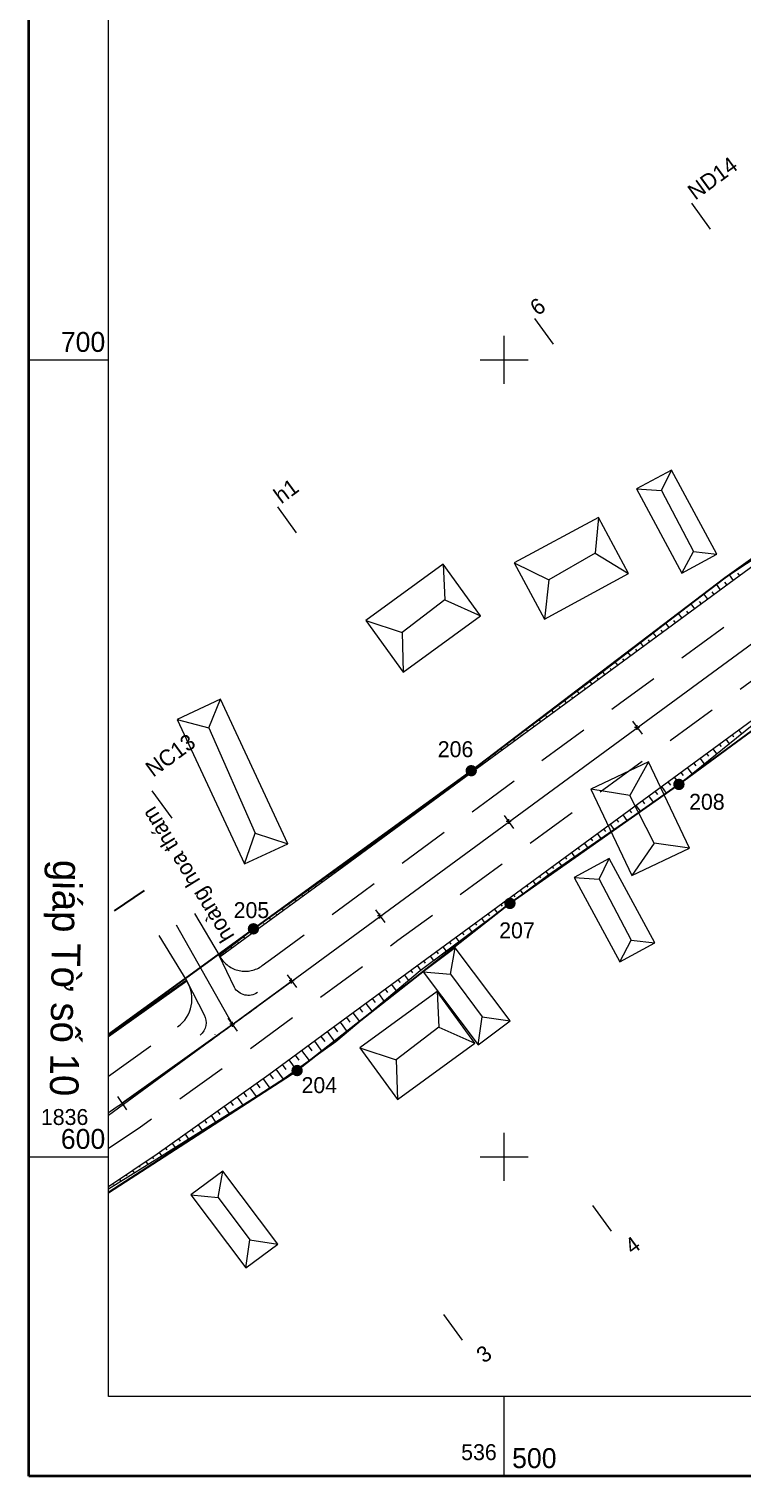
# Model space of a CAD drawing. Header units: metres. Extents: x 536440 to 536837, y 1836560 to 1836836.
# Drawn here: x 536440.4 to 536529.9, y 1836559.9 to 1836741.5 of the extents above; entities that cross this region are included whole.
import ezdxf
from ezdxf.enums import TextEntityAlignment as Align

# ---------------------------------------------------------------- set-up
doc = ezdxf.new("R2010")
doc.units = ezdxf.units.M
doc.header["$MEASUREMENT"] = 0
doc.linetypes.add('DGN Style 2', pattern=[10.8828, 6.52968, -4.35312])
doc.layers.get('0').update_dxf_attribs({"color": 1})
for name, color, linetype, lineweight in [('Level 2', 1, 'Continuous', 0), ('Level 3', 1, 'Continuous', 0), ('Level 4', 1, 'Continuous', 0), ('Level 44', 1, 'Continuous', 0), ('Level 5', 1, 'Continuous', 0), ('Level 62', 1, 'Continuous', 0), ('Level 63', 1, 'Continuous', 0), ('Level 8', 1, 'Continuous', 0), ('Level 9', 1, 'Continuous', 0)]:
    doc.layers.add(name, color=color, linetype=linetype, lineweight=lineweight)
doc.styles.add('Style-CHAR_FAST_FONT', font='CHAR_FAST_FONT.shx')

# ---------------------------------------------------------------- blocks, each defined once
blk = doc.blocks.new('DDCT_1')
at = {"color": 0, "linetype": 'Continuous', "lineweight": 0}
for p, q in [((6.2, 0), (-6.2, 0)), ((0, -6.2), (0, 6.2))]:
    blk.add_line(p, q, dxfattribs=at)
blk = doc.blocks.new('*U40')
at = {"layer": 'Level 44', "color": 7, "linetype": 'Continuous', "lineweight": 0}
blk.add_line((3.11, 1.7), (-2.94, -1.23), dxfattribs=at)
at = {"layer": 'Level 44', "color": 7, "linetype": 'Continuous', "lineweight": 0, "flags": 128}
blk.add_lwpolyline([(-3.81, -6.12), (7.12, -1.16), (3.82, 6.12), (-7.11, 1.17)], close=True, dxfattribs=at)
for points in [[(3.82, 6.12), (3.11, 1.7), (7.12, -1.16)], [(-7.11, 1.17), (-2.94, -1.23), (-3.81, -6.12)]]:
    blk.add_lwpolyline(points, dxfattribs=at)
blk = doc.blocks.new('*U41')
at = {"layer": 'Level 44', "color": 7, "linetype": 'Continuous', "lineweight": 0}
blk.add_line((-1.9, 3.89), (2.12, -3.75), dxfattribs=at)
at = {"layer": 'Level 44', "color": 7, "linetype": 'Continuous', "lineweight": 0, "flags": 128}
for points in [[(-5.05, 4.09), (-1.9, 3.89), (-0.65, 6.47)], [(0.67, -6.46), (2.12, -3.75), (5.06, -4.08)]]:
    blk.add_lwpolyline(points, dxfattribs=at)
blk.add_lwpolyline([(-5.05, 4.09), (0.67, -6.46), (5.06, -4.08), (-0.65, 6.47)], close=True, dxfattribs=at)
blk = doc.blocks.new('*U47')
at = {"layer": 'Level 44', "color": 7, "linetype": 'Continuous', "lineweight": 0}
for p, q in [((-1.45, 6.08), (-5.45, 3.08)), ((-2.02, 2.78), (-1.45, 6.08)), ((5.46, -3.08), (-1.45, 6.08)), ((-5.45, 3.08), (-2.02, 2.78)), ((-2.02, 2.78), (1.93, -2.55))]:
    blk.add_line(p, q, dxfattribs=at)
at = {"layer": 'Level 44', "color": 7, "linetype": 'Continuous', "lineweight": 0, "flags": 128}
blk.add_lwpolyline([(1.46, -6.08), (1.93, -2.55), (5.46, -3.08)], dxfattribs=at)
blk = doc.blocks.new('*U46')
at = {"layer": 'Level 44', "color": 7, "linetype": 'Continuous', "lineweight": 0}
blk.add_line((-5.45, 3.08), (1.46, -6.08), dxfattribs=at)
blk.add_blockref('*U47', (0, 0), dxfattribs=at)
blk = doc.blocks.new('*U45')
at = {"layer": 'Level 44', "color": 7, "linetype": 'Continuous', "lineweight": 0}
blk.add_line((1.46, -6.08), (5.46, -3.08), dxfattribs=at)
blk.add_blockref('*U46', (0, 0), dxfattribs=at)

msp = doc.modelspace()

# ---------------------------------------------------------------- hatches: boundary and pattern name
at = {"layer": 'Level 4', "linetype": 'Continuous', "lineweight": 0}
h = msp.add_hatch(color=7, dxfattribs=at)
edge = h.paths.add_edge_path()
edge.add_arc((536495.87, 1836648.45), 0.719, 270, 630)
h = msp.add_hatch(color=7, dxfattribs=at)
edge = h.paths.add_edge_path()
edge.add_arc((536521.93, 1836646.73), 0.719, 270, 630)
h = msp.add_hatch(color=7, dxfattribs=at)
edge = h.paths.add_edge_path()
edge.add_arc((536500.73, 1836631.8), 0.719, 270, 630)
h = msp.add_hatch(color=7, dxfattribs=at)
edge = h.paths.add_edge_path()
edge.add_arc((536468.54, 1836628.61), 0.719, 270, 630)
h = msp.add_hatch(color=7, dxfattribs=at)
edge = h.paths.add_edge_path()
edge.add_arc((536474.02, 1836610.83), 0.719, 270, 630)

# ---------------------------------------------------------------- linework, layer by layer
at = {"layer": 'Level 2', "color": 7, "linetype": 'Continuous', "lineweight": 0}
for p, q in [((536525.91, 1836716.42), (536523.55, 1836719.65)), ((536506.21, 1836701.97), (536503.85, 1836705.2)), ((536473.96, 1836678.31), (536471.6, 1836681.54)), ((536529.58, 1836672.92), (536529.34, 1836673.25)), ((536527.17, 1836671.14), (536526.65, 1836671.85)), ((536527.97, 1836671.74), (536527.71, 1836672.1)), ((536528.78, 1836672.33), (536528.27, 1836673.03)), ((536524.75, 1836669.37), (536524.51, 1836669.69)), ((536525.55, 1836669.96), (536525.06, 1836670.63)), ((536526.36, 1836670.55), (536526.11, 1836670.89)), ((536522.33, 1836667.59), (536521.89, 1836668.19)), ((536523.13, 1836668.19), (536522.91, 1836668.49)), ((536523.94, 1836668.78), (536523.48, 1836669.41)), ((536519.91, 1836665.82), (536519.71, 1836666.09)), ((536520.72, 1836666.41), (536520.3, 1836666.98)), ((536521.52, 1836667), (536521.31, 1836667.29)), ((536517.49, 1836664.05), (536517.13, 1836664.54)), ((536518.3, 1836664.64), (536518.11, 1836664.89)), ((536519.1, 1836665.23), (536518.71, 1836665.76)), ((536515.07, 1836662.27), (536514.91, 1836662.49)), ((536515.88, 1836662.86), (536515.54, 1836663.32)), ((536516.68, 1836663.45), (536516.51, 1836663.69)), ((536512.65, 1836660.5), (536512.37, 1836660.89)), ((536513.46, 1836661.09), (536513.31, 1836661.29)), ((536514.27, 1836661.68), (536513.95, 1836662.11)), ((536510.23, 1836658.72), (536510.1, 1836658.9)), ((536511.04, 1836659.31), (536510.77, 1836659.68)), ((536511.85, 1836659.91), (536511.71, 1836660.09)), ((536507.81, 1836656.95), (536507.58, 1836657.27)), ((536508.62, 1836657.54), (536508.5, 1836657.71)), ((536509.43, 1836658.13), (536509.17, 1836658.48)), ((536505.4, 1836655.17), (536505.29, 1836655.32)), ((536506.2, 1836655.76), (536505.98, 1836656.07)), ((536507.01, 1836656.36), (536506.89, 1836656.51)), ((536502.98, 1836653.4), (536502.78, 1836653.66)), ((536503.78, 1836653.99), (536503.68, 1836654.13)), ((536504.59, 1836654.58), (536504.38, 1836654.87)), ((536516.11, 1836654.66), (536517.3, 1836653.05)), ((536529.41, 1836653.57), (536529.77, 1836653.08)), ((536500.56, 1836651.62), (536500.47, 1836651.74)), ((536501.36, 1836652.22), (536501.19, 1836652.46)), ((536502.17, 1836652.81), (536502.08, 1836652.93)), ((536526.99, 1836651.79), (536527.22, 1836651.49)), ((536527.8, 1836652.39), (536528.22, 1836651.82)), ((536528.61, 1836652.98), (536528.8, 1836652.71)), ((536498.14, 1836649.85), (536497.99, 1836650.05)), ((536498.95, 1836650.44), (536498.87, 1836650.55)), ((536499.75, 1836651.03), (536499.59, 1836651.25)), ((536524.57, 1836650.02), (536525.1, 1836649.3)), ((536525.38, 1836650.61), (536525.63, 1836650.27)), ((536526.19, 1836651.2), (536526.66, 1836650.56)), ((536495.72, 1836648.08), (536495.66, 1836648.16)), ((536496.53, 1836648.67), (536496.39, 1836648.85)), ((536497.33, 1836649.26), (536497.26, 1836649.35)), ((536522.16, 1836648.24), (536522.46, 1836647.83)), ((536522.96, 1836648.84), (536523.55, 1836648.04)), ((536523.77, 1836649.43), (536524.05, 1836649.05)), ((536458.35, 1836642.49), (536455.84, 1836645.91)), ((536493.3, 1836646.3), (536493.18, 1836646.47)), ((536494.11, 1836646.89), (536494.04, 1836646.98)), ((536494.91, 1836647.48), (536494.79, 1836647.66)), ((536518.93, 1836645.88), (536519.23, 1836645.47)), ((536519.74, 1836646.47), (536520.35, 1836645.63)), ((536520.54, 1836647.06), (536520.86, 1836646.63)), ((536521.35, 1836647.65), (536521.99, 1836646.78)), ((536490.08, 1836643.93), (536489.95, 1836644.1)), ((536490.88, 1836644.53), (536490.82, 1836644.61)), ((536491.69, 1836645.12), (536491.56, 1836645.29)), ((536492.49, 1836645.71), (536492.43, 1836645.79)), ((536516.51, 1836644.1), (536517.06, 1836643.36)), ((536517.32, 1836644.7), (536517.6, 1836644.31)), ((536518.12, 1836645.29), (536518.7, 1836644.5)), ((536488.46, 1836642.75), (536488.34, 1836642.92)), ((536489.27, 1836643.34), (536489.21, 1836643.43)), ((536499.99, 1836642.83), (536501.17, 1836641.22)), ((536514.09, 1836642.33), (536514.34, 1836641.99)), ((536514.9, 1836642.92), (536515.41, 1836642.22)), ((536515.71, 1836643.51), (536515.97, 1836643.15)), ((536485.24, 1836640.39), (536485.12, 1836640.55)), ((536486.04, 1836640.98), (536485.98, 1836641.06)), ((536486.85, 1836641.57), (536486.73, 1836641.73)), ((536487.66, 1836642.16), (536487.6, 1836642.24)), ((536511.67, 1836640.56), (536512.13, 1836639.94)), ((536512.48, 1836641.15), (536512.71, 1836640.83)), ((536513.29, 1836641.74), (536513.77, 1836641.08)), ((536482.82, 1836638.61), (536482.76, 1836638.69)), ((536483.63, 1836639.2), (536483.51, 1836639.36)), ((536484.43, 1836639.79), (536484.37, 1836639.87)), ((536509.25, 1836638.78), (536509.46, 1836638.51)), ((536510.06, 1836639.37), (536510.48, 1836638.8)), ((536510.87, 1836639.96), (536511.09, 1836639.67)), ((536480.4, 1836636.84), (536480.28, 1836636.99)), ((536481.21, 1836637.43), (536481.15, 1836637.51)), ((536482.01, 1836638.02), (536481.9, 1836638.18)), ((536506.84, 1836637.01), (536507.19, 1836636.52)), ((536507.64, 1836637.6), (536507.83, 1836637.35)), ((536508.45, 1836638.19), (536508.84, 1836637.66)), ((536477.98, 1836635.06), (536477.91, 1836635.15)), ((536478.79, 1836635.65), (536478.66, 1836635.82)), ((536479.59, 1836636.25), (536479.54, 1836636.33)), ((536504.42, 1836635.23), (536504.58, 1836635.01)), ((536505.22, 1836635.82), (536505.55, 1836635.38)), ((536506.03, 1836636.41), (536506.2, 1836636.18)), ((536475.56, 1836633.29), (536475.41, 1836633.5)), ((536476.37, 1836633.88), (536476.29, 1836633.98)), ((536477.17, 1836634.47), (536477.03, 1836634.66)), ((536502, 1836633.46), (536502.34, 1836632.99)), ((536502.8, 1836634.05), (536502.97, 1836633.82)), ((536503.61, 1836634.64), (536503.94, 1836634.19)), ((536473.14, 1836631.51), (536473.05, 1836631.64)), ((536473.95, 1836632.1), (536473.78, 1836632.34)), ((536474.76, 1836632.7), (536474.67, 1836632.81)), ((536499.58, 1836631.68), (536499.76, 1836631.44)), ((536500.39, 1836632.27), (536500.73, 1836631.8)), ((536501.19, 1836632.87), (536501.36, 1836632.63)), ((536461.16, 1836630.54), (536464.37, 1836625.08)), ((536470.72, 1836629.74), (536470.52, 1836630.02)), ((536471.53, 1836630.33), (536471.43, 1836630.46)), ((536472.34, 1836630.92), (536472.15, 1836631.18)), ((536483.86, 1836631), (536485.04, 1836629.39)), ((536497.16, 1836629.91), (536497.53, 1836629.41)), ((536497.97, 1836630.5), (536498.15, 1836630.25)), ((536498.77, 1836631.09), (536499.13, 1836630.6)), ((536456.66, 1836627.77), (536460.19, 1836622.05)), ((536458.85, 1836629.12), (536465.91, 1836616.6)), ((536468.31, 1836627.96), (536468.2, 1836628.11)), ((536469.11, 1836628.56), (536468.89, 1836628.85)), ((536469.92, 1836629.15), (536469.81, 1836629.29)), ((536494.74, 1836628.13), (536494.93, 1836627.87)), ((536495.55, 1836628.73), (536495.93, 1836628.21)), ((536496.35, 1836629.32), (536496.54, 1836629.06)), ((536465.88, 1836626.19), (536465.72, 1836626.41)), ((536466.69, 1836626.78), (536466.6, 1836626.91)), ((536467.5, 1836627.37), (536467.3, 1836627.64)), ((536492.32, 1836626.36), (536492.72, 1836625.82)), ((536493.13, 1836626.95), (536493.32, 1836626.68)), ((536493.93, 1836627.54), (536494.32, 1836627.01)), ((536465.08, 1836625.6), (536465.01, 1836625.7)), ((536489.9, 1836624.58), (536490.11, 1836624.3)), ((536490.71, 1836625.18), (536491.12, 1836624.62)), ((536491.52, 1836625.77), (536491.72, 1836625.49)), ((536472.76, 1836622.86), (536473.94, 1836621.25)), ((536487.48, 1836622.81), (536487.98, 1836622.14)), ((536488.29, 1836623.4), (536488.52, 1836623.09)), ((536489.1, 1836623.99), (536489.51, 1836623.43)), ((536458.19, 1836620.62), (536458.11, 1836620.73)), ((536459, 1836621.2), (536458.97, 1836621.25)), ((536459.82, 1836621.78), (536459.75, 1836621.88)), ((536465.91, 1836616.6), (536473.35, 1836622.03)), ((536485.07, 1836621.04), (536485.37, 1836620.62)), ((536485.87, 1836621.63), (536486.45, 1836620.85)), ((536486.68, 1836622.22), (536486.95, 1836621.86)), ((536455.75, 1836618.88), (536455.7, 1836618.94)), ((536456.56, 1836619.46), (536456.47, 1836619.58)), ((536457.37, 1836620.04), (536457.33, 1836620.1)), ((536481.84, 1836618.67), (536482.23, 1836618.14)), ((536482.65, 1836619.26), (536483.38, 1836618.26)), ((536483.45, 1836619.85), (536483.8, 1836619.38)), ((536484.26, 1836620.44), (536484.91, 1836619.55)), ((536453.3, 1836617.14), (536453.2, 1836617.29)), ((536454.12, 1836617.72), (536454.07, 1836617.79)), ((536454.93, 1836618.3), (536454.83, 1836618.44)), ((536465.31, 1836617.41), (536466.49, 1836615.79)), ((536479.42, 1836616.9), (536480.31, 1836615.68)), ((536480.23, 1836617.49), (536480.65, 1836616.91)), ((536481.03, 1836618.08), (536481.85, 1836616.97)), ((536450.86, 1836615.4), (536450.8, 1836615.48)), ((536451.68, 1836615.98), (536451.56, 1836616.14)), ((536465.91, 1836616.6), (536452.07, 1836606.73)), ((536452.49, 1836616.56), (536452.43, 1836616.63)), ((536463.74, 1836615.36), (536463.73, 1836615.38)), ((536477, 1836615.12), (536477.48, 1836614.47)), ((536477.81, 1836615.71), (536478.77, 1836614.39)), ((536478.62, 1836616.3), (536479.08, 1836615.67)), ((536474.58, 1836613.35), (536475.52, 1836612.07)), ((536475.39, 1836613.94), (536475.86, 1836613.3)), ((536476.19, 1836614.53), (536477.14, 1836613.23)), ((536472.16, 1836611.58), (536472.62, 1836610.95)), ((536472.97, 1836612.17), (536473.89, 1836610.91)), ((536473.77, 1836612.76), (536474.24, 1836612.13)), ((536469.73, 1836609.82), (536470.58, 1836608.62)), ((536470.55, 1836610.4), (536471, 1836609.78)), ((536471.35, 1836610.99), (536472.26, 1836609.75)), ((536467.29, 1836608.07), (536467.66, 1836607.55)), ((536468.1, 1836608.65), (536468.89, 1836607.56)), ((536468.92, 1836609.24), (536469.33, 1836608.66)), ((536451.49, 1836607.56), (536452.63, 1836605.91)), ((536464.85, 1836606.33), (536465.49, 1836605.43)), ((536465.66, 1836606.91), (536466, 1836606.44)), ((536466.48, 1836607.49), (536467.19, 1836606.49)), ((536462.4, 1836604.59), (536462.67, 1836604.21)), ((536463.22, 1836605.17), (536463.79, 1836604.37)), ((536464.03, 1836605.75), (536464.34, 1836605.33)), ((536459.96, 1836602.85), (536460.4, 1836602.24)), ((536460.78, 1836603.43), (536461.01, 1836603.1)), ((536461.59, 1836604.01), (536462.09, 1836603.3)), ((536456.7, 1836600.53), (536457, 1836600.11)), ((536457.52, 1836601.11), (536457.68, 1836600.88)), ((536458.33, 1836601.69), (536458.7, 1836601.18)), ((536459.15, 1836602.27), (536459.35, 1836601.99)), ((536454.22, 1836598.85), (536454.33, 1836598.69)), ((536455.05, 1836599.41), (536455.29, 1836599.05)), ((536455.88, 1836599.96), (536456.01, 1836599.77)), ((536451.72, 1836597.18), (536451.89, 1836596.93)), ((536452.55, 1836597.74), (536452.65, 1836597.6)), ((536453.38, 1836598.3), (536453.59, 1836597.99)), ((536450.89, 1836596.63), (536450.97, 1836596.52)), ((536511.07, 1836593.91), (536513.44, 1836590.69)), ((536492.39, 1836580.23), (536494.75, 1836576.99))]:
    msp.add_line(p, q, dxfattribs=at)
at = {"layer": 'Level 2', "color": 7, "linetype": 'Continuous', "lineweight": 0, "flags": 128}
for points in [[(536450.37, 1836596.28), (536456.47, 1836600.36), (536470.46, 1836610.34), (536477.93, 1836615.8), (536489.04, 1836623.95), (536505.16, 1836635.78), (536521.29, 1836647.61), (536537.42, 1836659.44), (536547.9, 1836667.13), (536557.11, 1836673.89), (536569.68, 1836683.12), (536583.78, 1836693.6), (536585.78, 1836695.11), (536597.33, 1836703.91), (536608.25, 1836712.47), (536619.04, 1836721.17), (536633.01, 1836732.78), (536648.29, 1836745.79)], [(536450.37, 1836595.99), (536456.75, 1836599.96), (536471.36, 1836609.11), (536478.9, 1836614.49), (536489.45, 1836623.38), (536505.48, 1836635.34), (536521.93, 1836646.73), (536537.5, 1836659.33), (536548.18, 1836666.74), (536557.33, 1836673.59), (536570.12, 1836682.52), (536584.77, 1836692.27), (536586.8, 1836693.75), (536597.93, 1836703.15), (536609.46, 1836710.95), (536620.26, 1836719.67), (536634.34, 1836731.22), (536648.95, 1836745.03)], [(536464.26, 1836625.27), (536468.54, 1836628.61), (536479.75, 1836636.6), (536495.87, 1836648.45), (536511.84, 1836660.49), (536527.71, 1836672.66), (536538.57, 1836679.84), (536547.7, 1836686.73), (536560.24, 1836695.92), (536573, 1836705.04)], [(536573.06, 1836704.95), (536560.48, 1836695.6), (536547.95, 1836686.39), (536538.73, 1836679.63), (536528.25, 1836671.94), (536512.12, 1836660.11), (536495.99, 1836648.28), (536479.87, 1836636.45), (536468.77, 1836628.3), (536464.37, 1836625.08)], [(536450.37, 1836615.3), (536460.12, 1836622.15)], [(536460.19, 1836622.05), (536450.37, 1836615.05)]]:
    msp.add_lwpolyline(points, dxfattribs=at)
for points in [[(536469.03, 1836620.61), (536469.03, 1836620.61), (536469.03, 1836620.61, -0.441887), (536466.15, 1836621.27), (536466.15, 1836621.27), (536464.26, 1836625.27)], [(536460.19, 1836622.05), (536462.35, 1836617.83), (536462.35, 1836617.83, -0.366348), (536461.86, 1836615.29), (536461.86, 1836615.29), (536461.86, 1836615.29)]]:
    msp.add_lwpolyline(points, format="xyb", dxfattribs=at)
at = {"layer": 'Level 2', "color": 7, "linetype": 'Continuous', "lineweight": 0}
msp.add_point((536465.91, 1836616.6), dxfattribs=at)
at = {"layer": 'Level 3', "color": 7, "linetype": 'Continuous', "lineweight": 0}
for q in [(536552.53, 1836680.14), (536450.37, 1836605.2)]:
    msp.add_line((536473.35, 1836622.05), q, dxfattribs=at)
at = {"layer": 'Level 3', "color": 7, "linetype": 'Continuous', "lineweight": 0, "flags": 128}
msp.add_lwpolyline([(536450.37, 1836605.57), (536450.6, 1836605.73), (536451.01, 1836606.01), (536451.43, 1836606.3), (536451.84, 1836606.58), (536452.25, 1836606.86), (536452.66, 1836607.15), (536453.07, 1836607.43), (536453.48, 1836607.72), (536453.89, 1836608.01), (536454.3, 1836608.29), (536454.71, 1836608.58), (536455.12, 1836608.87), (536455.53, 1836609.15), (536455.94, 1836609.44), (536456.34, 1836609.73), (536456.75, 1836610.02), (536457.16, 1836610.31), (536457.57, 1836610.6), (536457.98, 1836610.89), (536458.38, 1836611.18), (536458.79, 1836611.47), (536459.2, 1836611.76), (536459.6, 1836612.05), (536460.01, 1836612.34), (536460.42, 1836612.63), (536460.82, 1836612.92), (536461.23, 1836613.22), (536461.63, 1836613.51), (536462.04, 1836613.8), (536462.45, 1836614.09), (536462.85, 1836614.39), (536463.26, 1836614.68), (536463.66, 1836614.97), (536464.07, 1836615.27), (536464.47, 1836615.56), (536464.87, 1836615.85), (536465.28, 1836616.15), (536465.68, 1836616.44), (536466.09, 1836616.74), (536466.49, 1836617.03), (536466.9, 1836617.33), (536467.3, 1836617.62), (536467.7, 1836617.92), (536468.11, 1836618.21), (536468.51, 1836618.51), (536468.91, 1836618.8), (536469.32, 1836619.1), (536469.72, 1836619.39), (536470.12, 1836619.69), (536470.53, 1836619.98), (536470.93, 1836620.28), (536471.33, 1836620.57), (536471.74, 1836620.87), (536472.14, 1836621.17), (536472.54, 1836621.46), (536472.95, 1836621.76), (536473.35, 1836622.05)], dxfattribs=at)
at = {"layer": 'Level 44', "color": 7, "linetype": 'Continuous', "lineweight": 0}
for p, q in [((536519.75, 1836683.6), (536523.77, 1836675.95)), ((536511.41, 1836675.76), (536505.59, 1836672.42)), ((536462.95, 1836653.85), (536468.74, 1836640.61)), ((536518.82, 1836639.38), (536515.78, 1836645.36))]:
    msp.add_line(p, q, dxfattribs=at)
at = {"layer": 'Level 44', "color": 7, "linetype": 'Continuous', "lineweight": 0, "flags": 128}
for points in [[(536516.6, 1836683.8), (536522.31, 1836673.25), (536526.71, 1836675.63), (536520.99, 1836686.18)], [(536505.06, 1836667.48), (536515.62, 1836673.18), (536511.82, 1836680.22), (536501.26, 1836674.52)], [(536458.97, 1836654.89), (536467.4, 1836636.75), (536472.84, 1836639.28), (536464.41, 1836657.42)], [(536510.87, 1836646.14), (536516.03, 1836635.31), (536523.25, 1836638.74), (536518.1, 1836649.58)]]:
    msp.add_lwpolyline(points, close=True, dxfattribs=at)
for points in [[(536516.6, 1836683.8), (536519.75, 1836683.6), (536520.99, 1836686.18)], [(536511.82, 1836680.22), (536511.41, 1836675.76), (536515.62, 1836673.18)], [(536522.31, 1836673.25), (536523.77, 1836675.95), (536526.71, 1836675.63)], [(536501.26, 1836674.52), (536505.59, 1836672.42), (536505.06, 1836667.48)], [(536458.97, 1836654.89), (536462.95, 1836653.85), (536464.41, 1836657.42)], [(536518.1, 1836649.58), (536515.78, 1836645.36), (536510.87, 1836646.14)], [(536467.4, 1836636.75), (536468.74, 1836640.61), (536472.84, 1836639.28)], [(536523.25, 1836638.74), (536518.82, 1836639.38), (536516.03, 1836635.31)]]:
    msp.add_lwpolyline(points, dxfattribs=at)
at = {"layer": 'Level 5', "color": 7, "linetype": 'Continuous', "lineweight": 30}
for p, q in [((536578.14, 1836708.93), (536527.71, 1836672.66)), ((536527.71, 1836672.66), (536495.87, 1836648.45)), ((536495.87, 1836648.45), (536468.54, 1836628.61)), ((536454.82, 1836633.41), (536451.07, 1836630.85)), ((536468.54, 1836628.61), (536450.37, 1836615.38)), ((536450.37, 1836595.51), (536474.02, 1836610.83))]:
    msp.add_line(p, q, dxfattribs=at)
at = {"layer": 'Level 5', "color": 7, "linetype": 'Continuous', "lineweight": 30, "flags": 128}
for points in [[(536521.93, 1836646.73), (536552.1, 1836668.9), (536588.53, 1836694.96)], [(536474.02, 1836610.83), (536500.73, 1836631.8), (536521.93, 1836646.73)]]:
    msp.add_lwpolyline(points, dxfattribs=at)
at = {"layer": 'Level 5', "color": 7, "linetype": 'Continuous', "lineweight": 30}
msp.add_point((536454.83, 1836618.44), dxfattribs=at)
at = {"layer": 'Level 62', "color": 7, "linetype": 'Continuous', "lineweight": 0, "flags": 128}
msp.add_lwpolyline([(536450.37, 1836826.13), (536827.08, 1836826.13), (536827.08, 1836569.95), (536450.37, 1836569.95)], close=True, dxfattribs=at)
at = {"layer": 'Level 63', "color": 7, "linetype": 'Continuous', "lineweight": 0}
for p, q in [((536500, 1836697), (536500, 1836703)), ((536440.37, 1836700), (536450.37, 1836700)), ((536497, 1836700), (536503, 1836700)), ((536500, 1836597), (536500, 1836603)), ((536440.37, 1836600), (536450.37, 1836600)), ((536497, 1836600), (536503, 1836600)), ((536500, 1836559.95), (536500, 1836569.95))]:
    msp.add_line(p, q, dxfattribs=at)
at = {"layer": 'Level 63', "color": 7, "linetype": 'Continuous', "lineweight": 40, "flags": 128}
msp.add_lwpolyline([(536440.37, 1836559.95), (536440.37, 1836836.13), (536837.08, 1836836.13), (536837.08, 1836559.95)], close=True, dxfattribs=at)
at = {"layer": 'Level 63', "color": 7, "linetype": 'Continuous', "lineweight": 13, "flags": 128}
msp.add_lwpolyline([(536450.37, 1836569.95), (536450.37, 1836826.13), (536827.08, 1836826.13), (536827.08, 1836569.95)], close=True, dxfattribs=at)
at = {"layer": 'Level 8', "color": 7, "linetype": 'DGN Style 2', "lineweight": 0, "flags": 128}
for points in [[(536450.37, 1836601.09), (536454.19, 1836603.65), (536468.11, 1836613.57), (536475.57, 1836619.03), (536486.67, 1836627.17), (536502.8, 1836639), (536518.92, 1836650.83), (536535.05, 1836662.66), (536545.53, 1836670.35), (536554.75, 1836677.11), (536567.3, 1836686.34), (536581.37, 1836696.8), (536583.38, 1836698.3), (536594.89, 1836707.08), (536605.76, 1836715.6), (536616.5, 1836724.26), (536630.44, 1836735.84), (536645.69, 1836748.83), (536654.75, 1836756.61), (536660.86, 1836761.87), (536674.1, 1836773.26), (536686.33, 1836783.72), (536698.59, 1836793.85), (536712.64, 1836804.6), (536722.81, 1836811.65), (536737.7, 1836820.9), (536737.71, 1836820.91)], [(536450.37, 1836610.13), (536459.02, 1836616.3)]]:
    msp.add_lwpolyline(points, dxfattribs=at)
msp.add_lwpolyline([(536469.65, 1836623.99), (536471.13, 1836625.08), (536482.23, 1836633.22), (536498.36, 1836645.05), (536514.49, 1836656.88), (536530.61, 1836668.71), (536541.1, 1836676.4), (536550.31, 1836683.16), (536562.85, 1836692.38), (536572.02, 1836699.19), (536572.02, 1836699.19, 0.39509), (536573.06, 1836704.95)], format="xyb", dxfattribs=at)
at = {"layer": 'Level 8', "color": 7, "linetype": 'DGN Style 2', "lineweight": 0}
for centre, radius, start, end in [((536467.5, 1836626.93), 3.64, 210.4787, 306.1982), ((536456.54, 1836619.8), 4.29, 305.4883, 31.6317)]:
    msp.add_arc(centre, radius, start, end, dxfattribs=at)
at = {"layer": 'Level 9', "color": 7, "linetype": 'Continuous', "lineweight": 0, "flags": 128}
for points in [[(536450.37, 1836595.99), (536456.75, 1836599.96), (536471.36, 1836609.11), (536478.9, 1836614.49), (536489.45, 1836623.38), (536505.48, 1836635.34), (536521.93, 1836646.73), (536537.5, 1836659.33), (536548.18, 1836666.74), (536557.33, 1836673.59), (536570.12, 1836682.52), (536584.77, 1836692.27), (536586.8, 1836693.75), (536597.93, 1836703.15), (536609.46, 1836710.95), (536620.26, 1836719.67), (536634.34, 1836731.22), (536648.95, 1836745.03)], [(536464.26, 1836625.27), (536468.54, 1836628.61), (536479.75, 1836636.6), (536495.87, 1836648.45), (536511.84, 1836660.49), (536527.71, 1836672.66), (536538.57, 1836679.84), (536547.7, 1836686.73), (536560.24, 1836695.92), (536573, 1836705.04)], [(536450.37, 1836615.3), (536460.12, 1836622.15)]]:
    msp.add_lwpolyline(points, dxfattribs=at)

# ---------------------------------------------------------------- block references
at = {"layer": 'Level 2', "color": 7, "linetype": 'Continuous', "lineweight": 0, "xscale": 0.049998, "yscale": 0.049998}
for p in [(536516.68, 1836653.87), (536500.58, 1836642.08), (536484.41, 1836630.23), (536473.33, 1836622.08), (536465.9, 1836616.64)]:
    msp.add_blockref('DDCT_1', p, dxfattribs=at)
at = {"layer": 'Level 44', "color": 7, "linetype": 'Continuous', "lineweight": 0, "xscale": 0.9999990910556075, "yscale": 0.9999990910556075, "zscale": 0.9999990910556075, "rotation": 11.62205119697509}
for p in [(536489.84, 1836667.59), (536489.1, 1836613.97)]:
    msp.add_blockref('*U40', p, dxfattribs=at)
at = {"layer": 'Level 44', "color": 7, "linetype": 'Continuous', "lineweight": 0}
for name, p in [('*U41', (536513.83, 1836630.95)), ('*U45', (536495.3, 1836620.14)), ('*U45', (536466.14, 1836592.14))]:
    msp.add_blockref(name, p, dxfattribs=at)

# ---------------------------------------------------------------- texts
at = {"layer": 'Level 2', "color": 7, "linetype": 'Continuous', "lineweight": 0, "style": 'Style-CHAR_FAST_FONT'}
msp.add_text(' ho%%181ng hoa th%%184m', height=2, rotation=121.6317, dxfattribs=at).set_placement((536464.92, 1836626.01), align=Align.TOP_LEFT)
at = {"layer": 'Level 2', "color": 7, "linetype": 'Continuous', "lineweight": 0, "char_height": 2, "attachment_point": 1, "line_spacing_factor": 0.828316, "style": 'Style-CHAR_FAST_FONT'}
for s, insert, rotation in [('ND14\\P', (536522.8, 1836721.58), 36.2634), ('6\\P', (536503.01, 1836707.06), 36.2634), ('h1\\P', (536470.85, 1836683.47), 36.2634), ('NC13\\P', (536454.77, 1836649.18), 36.2634), ('4\\P', (536514.91, 1836589.29), 36.2634), ('3\\P', (536496.28, 1836575.64), 36.0673)]:
    msp.add_mtext(s, dxfattribs=dict(at, insert=insert, rotation=rotation))
at = {"layer": 'Level 4', "color": 1, "linetype": 'Continuous', "lineweight": 0, "style": 'Style-CHAR_FAST_FONT'}
for s, p in [('206', (536493.9, 1836651.15)), ('208', (536525.44, 1836644.55)), ('205', (536468.29, 1836630.96)), ('207', (536501.61, 1836628.42)), ('204', (536476.81, 1836609))]:
    msp.add_text(s, height=2, dxfattribs=at).set_placement(p, align=Align.MIDDLE_CENTER)
at = {"layer": 'Level 63', "color": 7, "linetype": 'Continuous', "lineweight": 0, "style": 'Style-CHAR_FAST_FONT'}
for s, height, p in [('700', 2.5, (536444.37, 1836701)), ('1836', 2, (536441.87, 1836604)), ('600', 2.5, (536444.37, 1836601)), ('500', 2.5, (536501, 1836560.95))]:
    msp.add_text(s, height=height, dxfattribs=at).set_placement(p)
msp.add_text('gi%%184p T%%234 s%%232 10', height=3.6, rotation=269.1896, dxfattribs=at).set_placement((536446.79, 1836622.4), align=Align.TOP_CENTER)
msp.add_text('536', height=2, dxfattribs=at).set_placement((536499.07, 1836561.95), align=Align.RIGHT)

doc.saveas('drawing.dxf')
